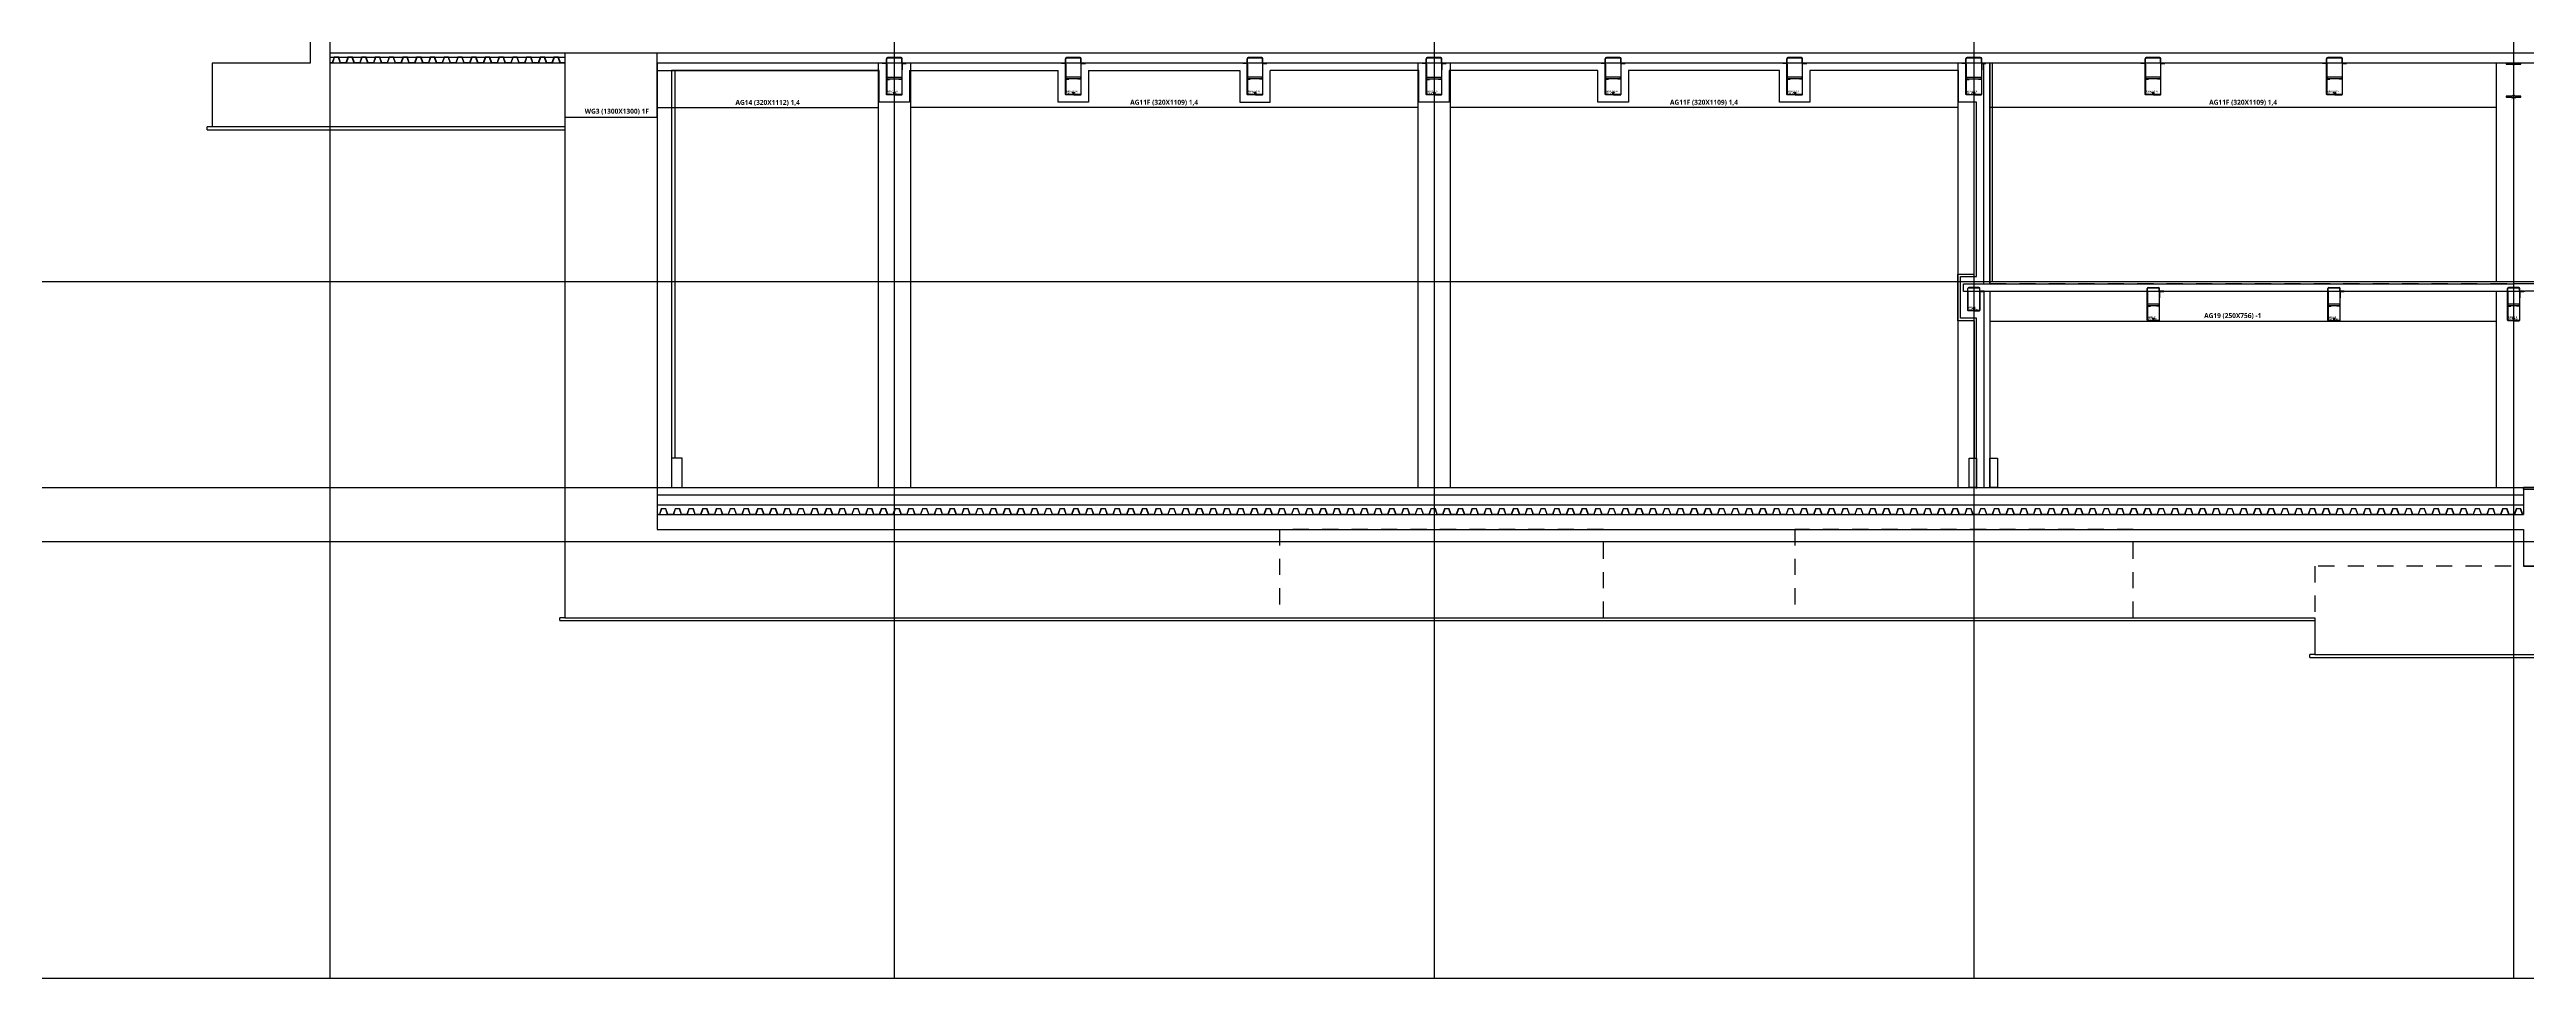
# Model space of a CAD drawing. Header units: millimetres. Extents: x -39468 to 212532, y -94717 to 83483.
# Drawn here: x 34286 to 84762, y 0 to 18925 of the extents above; entities that cross this region are included whole.
import ezdxf
from ezdxf.enums import TextEntityAlignment as Align

# ---------------------------------------------------------------- set-up
doc = ezdxf.new("R2010")
doc.units = ezdxf.units.MM
doc.header["$LTSCALE"] = 300
doc.header["$MEASUREMENT"] = 0
doc.linetypes.add('HID', pattern=[2, 1.1, -0.9])
doc.linetypes.add('주단면도-1$0$STD_CENTER', pattern=[66, 60, -2, 2, -2])
doc.layers.get('0').update_dxf_attribs({"linetype": 'CONTINUOUS'})
for name, color, linetype in [('##좌굴방지', 6, 'CONTINUOUS'), ('7FIN', 5, 'CONTINUOUS'), ('A-FIN-TYP1', 6, 'CONTINUOUS'), ('A-ST-CONC', 2, 'CONTINUOUS'), ('HID', 7, 'HID'), ('갈바륨 V-115', 141, 'CONTINUOUS'), ('저온단열', 160, 'CONTINUOUS'), ('주단면도-1$0$A-FIN-TYP1', 6, 'CONTINUOUS'), ('주단면도-1$0$A-FLOR-GW', 6, 'CONTINUOUS'), ('주단면도-1$0$A-ST-AXIS-CEN', 252, '주단면도-1$0$STD_CENTER'), ('주단면도-1$0$A-ST-CONC', 2, 'CONTINUOUS'), ('주단면도-1$0$저온단열', 160, 'CONTINUOUS'), ('충돌방지대 IN', 4, 'CONTINUOUS')]:
    doc.layers.add(name, color=color, linetype=linetype)
doc.layers.add('A-ELEV-LIN2', color=7, linetype='CONTINUOUS', lineweight=25)
doc.layers.add('A-XXXX-NPLT', color=144, linetype='CONTINUOUS', lineweight=15, plot=False)
doc.layers.add('Defpoint', color=161, linetype='CONTINUOUS', plot=False)
doc.styles.add('SH_대대리576', font='NanumGothicBold.ttf')
doc.styles.get("Standard").update_dxf_attribs({"font": 'NanumGothicBold.ttf'})
pattern_1 = [(45, (-6816.6069, -6884.5902), (-0.25, 0.25), [])]
pattern_2 = [(45, (-6816.6069, -6684.5902), (-0.25, 0.25), [])]
pattern_3 = [(45, (-26621.6069, -1604.5902), (-0.25, 0.25), [])]
pattern_4 = [(45, (-1421.6069, -6790.6264), (-0.25, 0.25), [])]

# ---------------------------------------------------------------- blocks, each defined once
blk = doc.blocks.new('G$C697D4F21')
h = blk.add_hatch()
h.set_pattern_fill('ANSI31', color=252, scale=0.1, angle=45, style=0)
h.set_pattern_definition(pattern_1)
h.paths.add_polyline_path([(84, 394), (84, 429), (90, 429), (90, 394)])
h = blk.add_hatch()
h.set_pattern_fill('ANSI31', color=252, scale=0.1, angle=45, style=0)
h.set_pattern_definition(pattern_1)
h.paths.add_polyline_path([(184, 475), (234, 475), (234, 469), (184, 469)])
h = blk.add_hatch()
h.set_pattern_fill('ANSI31', color=252, scale=0.1, angle=45, style=0)
h.set_pattern_definition(pattern_1)
h.paths.add_polyline_path([(334, 394), (334, 429), (328, 429), (328, 394)])
at = {"color": 2, "linetype": 'Continuous'}
for p, q in [((84, 394), (84, 454)), ((84, 394), (90, 394)), ((90, 394), (90, 454)), ((105, 475), (313, 475)), ((105, 469), (313, 469)), ((328, 394), (328, 454)), ((334, 394), (328, 394)), ((334, 394), (334, 454))]:
    blk.add_line(p, q, dxfattribs=at)
at = {"color": 7, "linetype": 'Continuous'}
for p, q in [((84, 375), (84, 265)), ((334, 375), (334, 265))]:
    blk.add_line(p, q, dxfattribs=at)
at = {"color": 3, "linetype": 'Continuous'}
for p, q in [((109, 475), (109, 481)), ((109, 481), (309, 481)), ((109, 475), (309, 475)), ((309, 475), (309, 481))]:
    blk.add_line(p, q, dxfattribs=at)
at = {"color": 2, "linetype": 'Continuous'}
for points in [[(191, 54), (196, 56), (208, 24, -0.520567), (191, 0), (102, 0, -0.414214), (84, 18), (84, 380, 0.413373), (70, 394), (0, 394), (0, 400), (70, 400, -0.413938), (90, 380), (90, 18, 0.414214), (102, 6), (191, 6, 0.520567), (202, 22)], [(227, 54), (222, 56), (210, 24, 0.520567), (227, 0), (316, 0, 0.414214), (334, 18), (334, 380, -0.413373), (348, 394), (418, 394), (418, 400), (348, 400, 0.413938), (328, 380), (328, 18, -0.414214), (316, 6), (227, 6, -0.520567), (216, 22)]]:
    blk.add_lwpolyline(points, format="xyb", close=True, dxfattribs=at)
for centre, radius, start, end in [((105, 454), 21, 90, 180), ((105, 454), 15, 90, 180), ((313, 454), 21, 0, 90), ((313, 454), 15, 0, 90)]:
    blk.add_arc(centre, radius, start, end, dxfattribs=at)
at = {"layer": 'Defpoint', "linetype": 'Continuous'}
for s, p in [('AG9 (-1)', (102, 73)), ('250 X 550', (102, 33))]:
    blk.add_text(s, height=30, dxfattribs=at).set_placement(p, align=Align.MIDDLE_LEFT)
blk = doc.blocks.new('G$CAF2E10B9')
h = blk.add_hatch()
h.set_pattern_fill('ANSI31', color=252, scale=0.1, angle=45, style=0)
h.set_pattern_definition(pattern_2)
h.paths.add_polyline_path([(84, 594), (84, 629), (90, 629), (90, 594)])
h = blk.add_hatch()
h.set_pattern_fill('ANSI31', color=252, scale=0.1, angle=45, style=0)
h.set_pattern_definition(pattern_2)
h.paths.add_polyline_path([(184, 675), (234, 675), (234, 669), (184, 669)])
h = blk.add_hatch()
h.set_pattern_fill('ANSI31', color=252, scale=0.1, angle=45, style=0)
h.set_pattern_definition(pattern_2)
h.paths.add_polyline_path([(334, 594), (334, 629), (328, 629), (328, 594)])
at = {"layer": '##좌굴방지'}
for points in [[(328, 302), (90, 302), (90, 296), (150, 296), (150, 302)], [(98, 302), (98, 342), (320, 342), (320, 302)], [(328, 302), (328, 296), (268, 296), (268, 302)]]:
    blk.add_lwpolyline(points, dxfattribs=at)
at = {"color": 2, "linetype": 'Continuous'}
for p, q in [((84, 594), (84, 654)), ((84, 594), (90, 594)), ((90, 594), (90, 654)), ((105, 675), (313, 675)), ((105, 669), (313, 669)), ((328, 594), (328, 654)), ((334, 594), (328, 594)), ((334, 594), (334, 654))]:
    blk.add_line(p, q, dxfattribs=at)
at = {"color": 7, "linetype": 'Continuous'}
for p, q in [((84, 575), (84, 465)), ((334, 575), (334, 465))]:
    blk.add_line(p, q, dxfattribs=at)
at = {"color": 3, "linetype": 'Continuous'}
for p, q in [((109, 675), (109, 684)), ((109, 684), (309, 684)), ((109, 675), (309, 675)), ((309, 675), (309, 684))]:
    blk.add_line(p, q, dxfattribs=at)
at = {"color": 2, "linetype": 'Continuous'}
for points in [[(191, 54), (196, 56), (208, 24, -0.520567), (191, 0), (102, 0, -0.414214), (84, 18), (84, 580, 0.413373), (70, 594), (0, 594), (0, 600), (70, 600, -0.413938), (90, 580), (90, 18, 0.414214), (102, 6), (191, 6, 0.520567), (202, 22)], [(227, 54), (222, 56), (210, 24, 0.520567), (227, 0), (316, 0, 0.414214), (334, 18), (334, 580, -0.413373), (348, 594), (418, 594), (418, 600), (348, 600, 0.413938), (328, 580), (328, 18, -0.414214), (316, 6), (227, 6, -0.520567), (216, 22)]]:
    blk.add_lwpolyline(points, format="xyb", close=True, dxfattribs=at)
for centre, radius, start, end in [((105, 654), 21, 90, 180), ((105, 654), 15, 90, 180), ((313, 654), 21, 0, 90), ((313, 654), 15, 0, 90)]:
    blk.add_arc(centre, radius, start, end, dxfattribs=at)
at = {"layer": 'Defpoint', "linetype": 'Continuous'}
for s, p in [('AG8B (-1)', (102, 73)), ('250 X 750', (102, 33))]:
    blk.add_text(s, height=30, dxfattribs=at).set_placement(p, align=Align.MIDDLE_LEFT)
blk = doc.blocks.new('G$C517825CC')
h = blk.add_hatch()
h.set_pattern_fill('ANSI31', color=252, scale=0.1, angle=45, style=0)
h.set_pattern_definition(pattern_2)
h.paths.add_polyline_path([(84, 594), (84, 629), (90, 629), (90, 594)])
h = blk.add_hatch()
h.set_pattern_fill('ANSI31', color=252, scale=0.1, angle=45, style=0)
h.set_pattern_definition(pattern_2)
h.paths.add_polyline_path([(184, 675), (234, 675), (234, 669), (184, 669)])
h = blk.add_hatch()
h.set_pattern_fill('ANSI31', color=252, scale=0.1, angle=45, style=0)
h.set_pattern_definition(pattern_2)
h.paths.add_polyline_path([(334, 594), (334, 629), (328, 629), (328, 594)])
at = {"layer": '##좌굴방지'}
for points in [[(328, 302), (90, 302), (90, 296), (150, 296), (150, 302)], [(98, 302), (98, 342), (320, 342), (320, 302)], [(328, 302), (328, 296), (268, 296), (268, 302)]]:
    blk.add_lwpolyline(points, dxfattribs=at)
at = {"color": 2, "linetype": 'Continuous'}
for p, q in [((84, 594), (84, 654)), ((84, 594), (90, 594)), ((90, 594), (90, 654)), ((105, 675), (313, 675)), ((105, 669), (313, 669)), ((328, 594), (328, 654)), ((334, 594), (328, 594)), ((334, 594), (334, 654))]:
    blk.add_line(p, q, dxfattribs=at)
at = {"color": 7, "linetype": 'Continuous'}
for p, q in [((84, 575), (84, 465)), ((334, 575), (334, 465))]:
    blk.add_line(p, q, dxfattribs=at)
at = {"color": 2, "linetype": 'Continuous'}
for points in [[(191, 54), (196, 56), (208, 24, -0.520567), (191, 0), (102, 0, -0.414214), (84, 18), (84, 580, 0.413373), (70, 594), (0, 594), (0, 600), (70, 600, -0.413938), (90, 580), (90, 18, 0.414214), (102, 6), (191, 6, 0.520567), (202, 22)], [(227, 54), (222, 56), (210, 24, 0.520567), (227, 0), (316, 0, 0.414214), (334, 18), (334, 580, -0.413373), (348, 594), (418, 594), (418, 600), (348, 600, 0.413938), (328, 580), (328, 18, -0.414214), (316, 6), (227, 6, -0.520567), (216, 22)]]:
    blk.add_lwpolyline(points, format="xyb", close=True, dxfattribs=at)
for centre, radius, start, end in [((105, 654), 21, 90, 180), ((105, 654), 15, 90, 180), ((313, 654), 21, 0, 90), ((313, 654), 15, 0, 90)]:
    blk.add_arc(centre, radius, start, end, dxfattribs=at)
at = {"layer": 'Defpoint', "linetype": 'Continuous'}
for s, p in [('AB9 (-1)', (102, 73)), ('250 X 750', (102, 33))]:
    blk.add_text(s, height=30, dxfattribs=at).set_placement(p, align=Align.MIDDLE_LEFT)
blk = doc.blocks.new('G$C33E19E6D')
h = blk.add_hatch()
h.set_pattern_fill('ANSI31', color=252, scale=0.1, angle=45, style=0)
h.set_pattern_definition(pattern_3)
h.paths.add_polyline_path([(84, 645), (84, 695), (90, 695), (90, 645)])
h = blk.add_hatch()
h.set_pattern_fill('ANSI31', color=252, scale=0.1, angle=45, style=0)
h.set_pattern_definition(pattern_3)
h.paths.add_polyline_path([(219, 760), (269, 760), (269, 754), (219, 754)])
h = blk.add_hatch()
h.set_pattern_fill('ANSI31', color=252, scale=0.1, angle=45, style=0)
h.set_pattern_definition(pattern_3)
h.paths.add_polyline_path([(404, 645), (404, 695), (398, 695), (398, 645)])
at = {"layer": '##좌굴방지'}
for points in [[(398, 322), (90, 322), (90, 316), (150, 316), (150, 322)], [(98, 322), (98, 362), (390, 362), (390, 322)], [(398, 322), (398, 316), (338, 316), (338, 322)]]:
    blk.add_lwpolyline(points, dxfattribs=at)
at = {"color": 2, "linetype": 'Continuous'}
for p, q in [((84, 645), (84, 739)), ((84, 645), (90, 645)), ((90, 645), (90, 739)), ((105, 760), (383, 760)), ((105, 754), (383, 754)), ((398, 645), (398, 739)), ((404, 645), (398, 645)), ((404, 645), (404, 739))]:
    blk.add_line(p, q, dxfattribs=at)
at = {"color": 7, "linetype": 'Continuous'}
for p, q in [((84, 625), (84, 515)), ((404, 625), (404, 515))]:
    blk.add_line(p, q, dxfattribs=at)
at = {"color": 3, "linetype": 'Continuous'}
for p, q in [((109, 760), (109, 772)), ((109, 772), (379, 772)), ((109, 760), (379, 760)), ((379, 760), (379, 772))]:
    blk.add_line(p, q, dxfattribs=at)
at = {"color": 2, "linetype": 'Continuous'}
for points in [[(226, 54), (231, 56), (243, 24, -0.520567), (226, 0), (102, 0, -0.414214), (84, 18), (84, 630, 0.413373), (70, 644), (0, 644), (0, 650), (70, 650, -0.413938), (90, 630), (90, 18, 0.414214), (102, 6), (226, 6, 0.520567), (237, 22)], [(262, 54), (257, 56), (245, 24, 0.520567), (262, 0), (386, 0, 0.414214), (404, 18), (404, 630, -0.413373), (418, 644), (488, 644), (488, 650), (418, 650, 0.413938), (398, 630), (398, 18, -0.414214), (386, 6), (262, 6, -0.520567), (251, 22)]]:
    blk.add_lwpolyline(points, format="xyb", close=True, dxfattribs=at)
for centre, radius, start, end in [((105, 739), 21, 90, 180), ((105, 739), 15, 90, 180), ((383, 739), 21, 0, 90), ((383, 739), 15, 0, 90)]:
    blk.add_arc(centre, radius, start, end, dxfattribs=at)
at = {"layer": 'Defpoint', "linetype": 'Continuous'}
for s, p in [('AG1 (1,3,4)', (102, 73)), ('320 X 850', (102, 33))]:
    blk.add_text(s, height=30, dxfattribs=at).set_placement(p, align=Align.MIDDLE_LEFT)
blk = doc.blocks.new('G$C3A0E47F2')
h = blk.add_hatch()
h.set_pattern_fill('ANSI31', color=252, scale=0.1, angle=45, style=0)
h.set_pattern_definition(pattern_4)
h.paths.add_polyline_path([(84, 645), (84, 695), (90, 695), (90, 645)])
h = blk.add_hatch()
h.set_pattern_fill('ANSI31', color=252, scale=0.1, angle=45, style=0)
h.set_pattern_definition(pattern_4)
h.paths.add_polyline_path([(219, 760), (269, 760), (269, 754), (219, 754)])
h = blk.add_hatch()
h.set_pattern_fill('ANSI31', color=252, scale=0.1, angle=45, style=0)
h.set_pattern_definition(pattern_4)
h.paths.add_polyline_path([(404, 645), (404, 695), (398, 695), (398, 645)])
at = {"layer": '##좌굴방지'}
for points in [[(398, 327), (90, 327), (90, 321), (150, 321), (150, 327)], [(98, 327), (98, 367), (390, 367), (390, 327)], [(398, 327), (398, 321), (338, 321), (338, 327)]]:
    blk.add_lwpolyline(points, dxfattribs=at)
at = {"color": 2, "linetype": 'Continuous'}
for p, q in [((84, 645), (84, 739)), ((84, 645), (90, 645)), ((90, 645), (90, 739)), ((105, 760), (383, 760)), ((105, 754), (383, 754)), ((398, 645), (398, 739)), ((404, 645), (398, 645)), ((404, 645), (404, 739))]:
    blk.add_line(p, q, dxfattribs=at)
at = {"color": 7, "linetype": 'Continuous'}
blk.add_line((84, 625), (84, 515), dxfattribs=at)
at = {"color": 3, "linetype": 'Continuous'}
for p, q in [((109, 760), (109, 772)), ((109, 772), (379, 772)), ((109, 760), (379, 760)), ((379, 760), (379, 772))]:
    blk.add_line(p, q, dxfattribs=at)
at = {"color": 2, "linetype": 'Continuous'}
for points in [[(226, 54), (231, 56), (243, 24, -0.520567), (226, 0), (102, 0, -0.414214), (84, 18), (84, 630, 0.413373), (70, 644), (0, 644), (0, 650), (70, 650, -0.413938), (90, 630), (90, 18, 0.414214), (102, 6), (226, 6, 0.520567), (237, 22)], [(262, 54), (257, 56), (245, 24, 0.520567), (262, 0), (386, 0, 0.414214), (404, 18), (404, 630, -0.413373), (418, 644), (488, 644), (488, 650), (418, 650, 0.413938), (398, 630), (398, 18, -0.414214), (386, 6), (262, 6, -0.520567), (251, 22)]]:
    blk.add_lwpolyline(points, format="xyb", close=True, dxfattribs=at)
for centre, radius, start, end in [((105, 739), 21, 90, 180), ((105, 739), 15, 90, 180), ((383, 739), 21, 0, 90), ((383, 739), 15, 0, 90)]:
    blk.add_arc(centre, radius, start, end, dxfattribs=at)
at = {"layer": 'Defpoint', "linetype": 'Continuous'}
for s, p in [('AB1A (1,3,4)', (102, 73)), ('320 X 850', (102, 33))]:
    blk.add_text(s, height=30, dxfattribs=at).set_placement(p, align=Align.MIDDLE_LEFT)

msp = doc.modelspace()

# ---------------------------------------------------------------- linework, layer by layer
for p, q in [((62171, 18650, 103000), (62171, 10000, 103000)), ((62829, 18650, 103000), (62829, 10000, 103000)), ((73171, 18650, 103000), (73171, 10000, 103000)), ((73829, 18650, 103000), (73829, 14150, 103000)), ((84146, 18650, 103000), (84146, 14200, 103000)), ((84146, 14000, 103000), (84146, 10000, 103000)), ((91820, 10000), (84700, 10000)), ((84700, 10000), (84700, 9970))]:
    msp.add_line(p, q)
at = {"color": 2, "linetype": 'Continuous'}
msp.add_lwpolyline([(84350, 18650), (84350, 18630), (84466, 18630, -0.414214), (84494, 18602), (84494, 18006, -0.414214), (84466, 17978), (84350, 17978), (84350, 17958), (84650, 17958), (84650, 17978), (84535, 17978, -0.414214), (84507, 18006), (84507, 18602, -0.414214), (84535, 18630), (84650, 18630), (84650, 18650)], format="xyb", close=True, dxfattribs=at)
at = {"layer": '7FIN'}
for points in [[(44788, 18655), (44698, 18655), (44658, 18770), (44565, 18770), (44525, 18655), (44418, 18655), (44378, 18770), (44285, 18770), (44246, 18655), (44138, 18655), (44098, 18770), (44005, 18770), (43966, 18655), (43858, 18655), (43818, 18770), (43725, 18770), (43685, 18655), (43578, 18655), (43538, 18770), (43445, 18770), (43405, 18655), (43298, 18655), (43258, 18770), (43165, 18770), (43126, 18655), (43018, 18655), (42978, 18770), (42885, 18770), (42846, 18655), (42738, 18655), (42698, 18770), (42605, 18770), (42565, 18655), (42458, 18655), (42418, 18770), (42325, 18770), (42285, 18655), (42178, 18655), (42138, 18770), (42045, 18770), (42006, 18655), (41898, 18655), (41858, 18770), (41765, 18770), (41726, 18655), (41618, 18655), (41578, 18770), (41485, 18770), (41445, 18655), (41338, 18655), (41298, 18770), (41205, 18770), (41165, 18655), (41058, 18655), (41018, 18770), (40925, 18770), (40885, 18655), (40778, 18655), (40738, 18770), (40645, 18770), (40606, 18655), (40498, 18655), (40458, 18770), (40365, 18770), (40325, 18655), (40218, 18655), (40178, 18770), (40085, 18770), (40045, 18655), (40000, 18655)], [(44788, 18650), (44694, 18650), (44654, 18765), (44569, 18765), (44529, 18650), (44414, 18650), (44374, 18765), (44289, 18765), (44249, 18650), (44134, 18650), (44094, 18765), (44009, 18765), (43969, 18650), (43854, 18650), (43814, 18765), (43729, 18765), (43689, 18650), (43574, 18650), (43534, 18765), (43449, 18765), (43409, 18650), (43294, 18650), (43254, 18765), (43169, 18765), (43129, 18650), (43014, 18650), (42974, 18765), (42889, 18765), (42849, 18650), (42734, 18650), (42694, 18765), (42609, 18765), (42569, 18650), (42454, 18650), (42414, 18765), (42329, 18765), (42289, 18650), (42174, 18650), (42134, 18765), (42049, 18765), (42009, 18650), (41894, 18650), (41854, 18765), (41769, 18765), (41729, 18650), (41614, 18650), (41574, 18765), (41489, 18765), (41449, 18650), (41334, 18650), (41294, 18765), (41209, 18765), (41169, 18650), (41054, 18650), (41014, 18765), (40929, 18765), (40889, 18650), (40774, 18650), (40734, 18765), (40649, 18765), (40609, 18650), (40494, 18650), (40454, 18765), (40369, 18765), (40329, 18650), (40214, 18650), (40174, 18765), (40089, 18765), (40049, 18650), (40000, 18650)], [(84700, 9455), (84686, 9455), (84647, 9570), (84554, 9570), (84514, 9455), (84406, 9455), (84367, 9570), (84274, 9570), (84234, 9455), (84126, 9455), (84087, 9570), (83994, 9570), (83954, 9455), (83846, 9455), (83807, 9570), (83714, 9570), (83674, 9455), (83566, 9455), (83527, 9570), (83434, 9570), (83394, 9455), (83286, 9455), (83247, 9570), (83154, 9570), (83114, 9455), (83006, 9455), (82967, 9570), (82874, 9570), (82834, 9455), (82726, 9455), (82687, 9570), (82594, 9570), (82554, 9455), (82446, 9455), (82407, 9570), (82314, 9570), (82274, 9455), (82166, 9455), (82127, 9570), (82034, 9570), (81994, 9455), (81886, 9455), (81847, 9570), (81754, 9570), (81714, 9455), (81606, 9455), (81567, 9570), (81474, 9570), (81434, 9455), (81326, 9455), (81287, 9570), (81194, 9570), (81154, 9455), (81046, 9455), (81007, 9570), (80914, 9570), (80874, 9455), (80766, 9455), (80727, 9570), (80634, 9570), (80594, 9455), (80486, 9455), (80447, 9570), (80354, 9570), (80314, 9455), (80206, 9455), (80167, 9570), (80074, 9570), (80034, 9455), (79926, 9455), (79887, 9570), (79794, 9570), (79754, 9455), (79646, 9455), (79607, 9570), (79514, 9570), (79474, 9455), (79366, 9455), (79327, 9570), (79234, 9570), (79194, 9455), (79086, 9455), (79047, 9570), (78954, 9570), (78914, 9455), (78806, 9455), (78767, 9570), (78674, 9570), (78634, 9455), (78526, 9455), (78487, 9570), (78394, 9570), (78354, 9455), (78246, 9455), (78207, 9570), (78114, 9570), (78074, 9455), (77966, 9455), (77927, 9570), (77833, 9570), (77794, 9455), (77686, 9455), (77647, 9570), (77553, 9570), (77514, 9455), (77406, 9455), (77367, 9570), (77273, 9570), (77234, 9455), (77126, 9455), (77087, 9570), (76993, 9570), (76954, 9455), (76846, 9455), (76807, 9570), (76713, 9570), (76674, 9455), (76566, 9455), (76527, 9570), (76433, 9570), (76394, 9455), (76286, 9455), (76247, 9570), (76153, 9570), (76114, 9455), (76006, 9455), (75967, 9570), (75873, 9570), (75834, 9455), (75726, 9455), (75687, 9570), (75593, 9570), (75554, 9455), (75446, 9455), (75407, 9570), (75313, 9570), (75274, 9455), (75166, 9455), (75127, 9570), (75033, 9570), (74994, 9455), (74886, 9455), (74847, 9570), (74753, 9570), (74714, 9455), (74606, 9455), (74567, 9570), (74473, 9570), (74434, 9455), (74326, 9455), (74287, 9570), (74193, 9570), (74154, 9455), (74046, 9455), (74007, 9570), (73913, 9570), (73874, 9455), (73766, 9455), (73727, 9570), (73633, 9570), (73594, 9455), (73486, 9455), (73447, 9570), (73353, 9570), (73314, 9455), (73206, 9455), (73167, 9570), (73073, 9570), (73034, 9455), (72926, 9455), (72887, 9570), (72793, 9570), (72754, 9455), (72646, 9455), (72607, 9570), (72513, 9570), (72474, 9455), (72366, 9455), (72327, 9570), (72233, 9570), (72194, 9455), (72086, 9455), (72047, 9570), (71953, 9570), (71914, 9455), (71806, 9455), (71767, 9570), (71673, 9570), (71634, 9455), (71526, 9455), (71487, 9570), (71393, 9570), (71354, 9455), (71246, 9455), (71207, 9570), (71113, 9570), (71074, 9455), (70966, 9455), (70927, 9570), (70833, 9570), (70794, 9455), (70686, 9455), (70647, 9570), (70553, 9570), (70514, 9455), (70406, 9455), (70367, 9570), (70273, 9570), (70234, 9455), (70126, 9455), (70087, 9570), (69993, 9570), (69954, 9455), (69846, 9455), (69807, 9570), (69713, 9570), (69674, 9455), (69566, 9455), (69527, 9570), (69433, 9570), (69394, 9455), (69286, 9455), (69247, 9570), (69153, 9570), (69114, 9455), (69006, 9455), (68967, 9570), (68873, 9570), (68834, 9455), (68726, 9455), (68687, 9570), (68593, 9570), (68554, 9455), (68446, 9455), (68407, 9570), (68313, 9570), (68274, 9455), (68166, 9455), (68127, 9570), (68033, 9570), (67994, 9455), (67886, 9455), (67847, 9570), (67753, 9570), (67714, 9455), (67606, 9455), (67567, 9570), (67473, 9570), (67434, 9455), (67326, 9455), (67287, 9570), (67193, 9570), (67154, 9455), (67046, 9455), (67007, 9570), (66913, 9570), (66874, 9455), (66766, 9455), (66727, 9570), (66633, 9570), (66594, 9455), (66486, 9455), (66447, 9570), (66353, 9570), (66314, 9455), (66206, 9455), (66167, 9570), (66073, 9570), (66034, 9455), (65926, 9455), (65887, 9570), (65793, 9570), (65754, 9455), (65646, 9455), (65607, 9570), (65513, 9570), (65474, 9455), (65366, 9455), (65327, 9570), (65233, 9570), (65194, 9455), (65086, 9455), (65047, 9570), (64953, 9570), (64914, 9455), (64806, 9455), (64767, 9570), (64673, 9570), (64634, 9455), (64526, 9455), (64487, 9570), (64393, 9570), (64354, 9455), (64246, 9455), (64207, 9570), (64113, 9570), (64074, 9455), (63966, 9455), (63927, 9570), (63833, 9570), (63794, 9455), (63686, 9455), (63647, 9570), (63553, 9570), (63514, 9455), (63406, 9455), (63367, 9570), (63273, 9570), (63234, 9455), (63126, 9455), (63087, 9570), (62993, 9570), (62954, 9455), (62846, 9455), (62807, 9570), (62713, 9570), (62674, 9455), (62566, 9455), (62527, 9570), (62433, 9570), (62394, 9455), (62286, 9455), (62247, 9570), (62153, 9570), (62114, 9455), (62006, 9455), (61967, 9570), (61873, 9570), (61834, 9455), (61726, 9455), (61687, 9570), (61593, 9570), (61554, 9455), (61446, 9455), (61407, 9570), (61313, 9570), (61274, 9455), (61166, 9455), (61127, 9570), (61033, 9570), (60994, 9455), (60886, 9455), (60847, 9570), (60753, 9570), (60714, 9455), (60606, 9455), (60567, 9570), (60473, 9570), (60434, 9455), (60326, 9455), (60287, 9570), (60193, 9570), (60154, 9455), (60046, 9455), (60007, 9570), (59913, 9570), (59874, 9455), (59766, 9455), (59727, 9570), (59633, 9570), (59594, 9455), (59486, 9455), (59447, 9570), (59353, 9570), (59314, 9455), (59206, 9455), (59167, 9570), (59073, 9570), (59034, 9455), (58926, 9455), (58887, 9570), (58793, 9570), (58754, 9455), (58646, 9455), (58607, 9570), (58513, 9570), (58474, 9455), (58366, 9455), (58327, 9570), (58233, 9570), (58194, 9455), (58086, 9455), (58047, 9570), (57953, 9570), (57914, 9455), (57806, 9455), (57767, 9570), (57673, 9570), (57634, 9455), (57526, 9455), (57487, 9570), (57393, 9570), (57354, 9455), (57246, 9455), (57207, 9570), (57113, 9570), (57074, 9455), (56966, 9455), (56927, 9570), (56833, 9570), (56794, 9455), (56686, 9455), (56647, 9570), (56553, 9570), (56514, 9455), (56406, 9455), (56367, 9570), (56273, 9570), (56234, 9455), (56126, 9455), (56087, 9570), (55993, 9570), (55954, 9455), (55846, 9455), (55807, 9570), (55713, 9570), (55674, 9455), (55566, 9455), (55527, 9570), (55433, 9570), (55394, 9455), (55286, 9455), (55247, 9570), (55153, 9570), (55114, 9455), (55006, 9455), (54967, 9570), (54873, 9570), (54834, 9455), (54726, 9455), (54687, 9570), (54593, 9570), (54554, 9455), (54446, 9455), (54407, 9570), (54313, 9570), (54274, 9455), (54166, 9455), (54127, 9570), (54033, 9570), (53994, 9455), (53886, 9455), (53847, 9570), (53753, 9570), (53714, 9455), (53606, 9455), (53567, 9570), (53473, 9570), (53434, 9455), (53326, 9455), (53287, 9570), (53193, 9570), (53154, 9455), (53046, 9455), (53007, 9570), (52913, 9570), (52874, 9455), (52766, 9455), (52727, 9570), (52633, 9570), (52594, 9455), (52486, 9455), (52447, 9570), (52353, 9570), (52314, 9455), (52206, 9455), (52167, 9570), (52073, 9570), (52034, 9455), (51926, 9455), (51887, 9570), (51793, 9570), (51754, 9455), (51646, 9455), (51607, 9570), (51513, 9570), (51474, 9455), (51366, 9455), (51327, 9570), (51233, 9570), (51194, 9455), (51086, 9455), (51047, 9570), (50953, 9570), (50914, 9455), (50806, 9455), (50767, 9570), (50673, 9570), (50634, 9455), (50526, 9455), (50487, 9570), (50393, 9570), (50354, 9455), (50246, 9455), (50207, 9570), (50113, 9570), (50074, 9455), (49966, 9455), (49927, 9570), (49833, 9570), (49794, 9455), (49686, 9455), (49647, 9570), (49553, 9570), (49514, 9455), (49406, 9455), (49367, 9570), (49273, 9570), (49234, 9455), (49126, 9455), (49087, 9570), (48993, 9570), (48954, 9455), (48846, 9455), (48807, 9570), (48713, 9570), (48674, 9455), (48566, 9455), (48527, 9570), (48433, 9570), (48394, 9455), (48286, 9455), (48247, 9570), (48153, 9570), (48114, 9455), (48006, 9455), (47967, 9570), (47873, 9570), (47834, 9455), (47726, 9455), (47687, 9570), (47593, 9570), (47554, 9455), (47446, 9455), (47407, 9570), (47313, 9570), (47274, 9455), (47166, 9455), (47127, 9570), (47033, 9570), (46994, 9455), (46886, 9455), (46847, 9570), (46753, 9570), (46714, 9455), (46669, 9455)], [(84700, 9450), (84683, 9450), (84643, 9565), (84557, 9565), (84518, 9450), (84403, 9450), (84363, 9565), (84277, 9565), (84238, 9450), (84122, 9450), (84083, 9565), (83997, 9565), (83958, 9450), (83842, 9450), (83803, 9565), (83717, 9565), (83678, 9450), (83562, 9450), (83523, 9565), (83437, 9565), (83398, 9450), (83283, 9450), (83243, 9565), (83157, 9565), (83118, 9450), (83003, 9450), (82963, 9565), (82877, 9565), (82838, 9450), (82722, 9450), (82683, 9565), (82597, 9565), (82558, 9450), (82442, 9450), (82403, 9565), (82317, 9565), (82278, 9450), (82163, 9450), (82123, 9565), (82037, 9565), (81998, 9450), (81883, 9450), (81843, 9565), (81757, 9565), (81718, 9450), (81602, 9450), (81563, 9565), (81477, 9565), (81438, 9450), (81322, 9450), (81283, 9565), (81197, 9565), (81158, 9450), (81043, 9450), (81003, 9565), (80917, 9565), (80878, 9450), (80763, 9450), (80723, 9565), (80637, 9565), (80598, 9450), (80482, 9450), (80443, 9565), (80357, 9565), (80318, 9450), (80202, 9450), (80163, 9565), (80077, 9565), (80038, 9450), (79923, 9450), (79883, 9565), (79797, 9565), (79758, 9450), (79643, 9450), (79603, 9565), (79517, 9565), (79478, 9450), (79362, 9450), (79323, 9565), (79237, 9565), (79198, 9450), (79082, 9450), (79043, 9565), (78957, 9565), (78918, 9450), (78803, 9450), (78763, 9565), (78677, 9565), (78638, 9450), (78523, 9450), (78483, 9565), (78397, 9565), (78358, 9450), (78242, 9450), (78203, 9565), (78117, 9565), (78078, 9450), (77962, 9450), (77923, 9565), (77837, 9565), (77798, 9450), (77683, 9450), (77643, 9565), (77557, 9565), (77518, 9450), (77403, 9450), (77363, 9565), (77277, 9565), (77238, 9450), (77122, 9450), (77083, 9565), (76997, 9565), (76958, 9450), (76842, 9450), (76803, 9565), (76717, 9565), (76678, 9450), (76563, 9450), (76523, 9565), (76437, 9565), (76398, 9450), (76283, 9450), (76243, 9565), (76157, 9565), (76118, 9450), (76002, 9450), (75963, 9565), (75877, 9565), (75838, 9450), (75722, 9450), (75683, 9565), (75597, 9565), (75558, 9450), (75443, 9450), (75403, 9565), (75317, 9565), (75278, 9450), (75163, 9450), (75123, 9565), (75037, 9565), (74998, 9450), (74882, 9450), (74843, 9565), (74757, 9565), (74718, 9450), (74602, 9450), (74563, 9565), (74477, 9565), (74438, 9450), (74323, 9450), (74283, 9565), (74197, 9565), (74158, 9450), (74043, 9450), (74003, 9565), (73917, 9565), (73878, 9450), (73762, 9450), (73723, 9565), (73637, 9565), (73598, 9450), (73482, 9450), (73443, 9565), (73357, 9565), (73318, 9450), (73203, 9450), (73163, 9565), (73077, 9565), (73038, 9450), (72923, 9450), (72883, 9565), (72797, 9565), (72758, 9450), (72642, 9450), (72603, 9565), (72517, 9565), (72478, 9450), (72362, 9450), (72323, 9565), (72237, 9565), (72198, 9450), (72083, 9450), (72043, 9565), (71957, 9565), (71918, 9450), (71803, 9450), (71763, 9565), (71677, 9565), (71638, 9450), (71522, 9450), (71483, 9565), (71397, 9565), (71358, 9450), (71242, 9450), (71203, 9565), (71117, 9565), (71078, 9450), (70963, 9450), (70923, 9565), (70837, 9565), (70798, 9450), (70683, 9450), (70643, 9565), (70557, 9565), (70518, 9450), (70402, 9450), (70363, 9565), (70277, 9565), (70238, 9450), (70122, 9450), (70083, 9565), (69997, 9565), (69958, 9450), (69843, 9450), (69803, 9565), (69717, 9565), (69678, 9450), (69563, 9450), (69523, 9565), (69437, 9565), (69398, 9450), (69282, 9450), (69243, 9565), (69157, 9565), (69118, 9450), (69002, 9450), (68963, 9565), (68877, 9565), (68838, 9450), (68723, 9450), (68683, 9565), (68597, 9565), (68558, 9450), (68443, 9450), (68403, 9565), (68317, 9565), (68278, 9450), (68162, 9450), (68123, 9565), (68037, 9565), (67998, 9450), (67882, 9450), (67843, 9565), (67757, 9565), (67718, 9450), (67603, 9450), (67563, 9565), (67477, 9565), (67438, 9450), (67323, 9450), (67283, 9565), (67197, 9565), (67158, 9450), (67042, 9450), (67003, 9565), (66917, 9565), (66878, 9450), (66762, 9450), (66723, 9565), (66637, 9565), (66598, 9450), (66483, 9450), (66443, 9565), (66357, 9565), (66318, 9450), (66203, 9450), (66163, 9565), (66077, 9565), (66038, 9450), (65922, 9450), (65883, 9565), (65797, 9565), (65758, 9450), (65642, 9450), (65603, 9565), (65517, 9565), (65478, 9450), (65362, 9450), (65323, 9565), (65237, 9565), (65198, 9450), (65082, 9450), (65043, 9565), (64957, 9565), (64918, 9450), (64802, 9450), (64763, 9565), (64677, 9565), (64638, 9450), (64522, 9450), (64483, 9565), (64397, 9565), (64358, 9450), (64242, 9450), (64203, 9565), (64117, 9565), (64078, 9450), (63962, 9450), (63923, 9565), (63837, 9565), (63798, 9450), (63682, 9450), (63643, 9565), (63557, 9565), (63518, 9450), (63402, 9450), (63363, 9565), (63277, 9565), (63238, 9450), (63122, 9450), (63083, 9565), (62997, 9565), (62958, 9450), (62842, 9450), (62803, 9565), (62717, 9565), (62678, 9450), (62562, 9450), (62523, 9565), (62437, 9565), (62398, 9450), (62282, 9450), (62243, 9565), (62157, 9565), (62118, 9450), (62002, 9450), (61963, 9565), (61877, 9565), (61838, 9450), (61722, 9450), (61683, 9565), (61597, 9565), (61558, 9450), (61442, 9450), (61403, 9565), (61317, 9565), (61278, 9450), (61162, 9450), (61123, 9565), (61037, 9565), (60998, 9450), (60882, 9450), (60843, 9565), (60757, 9565), (60718, 9450), (60602, 9450), (60563, 9565), (60477, 9565), (60438, 9450), (60322, 9450), (60283, 9565), (60197, 9565), (60158, 9450), (60042, 9450), (60003, 9565), (59917, 9565), (59878, 9450), (59762, 9450), (59723, 9565), (59637, 9565), (59598, 9450), (59482, 9450), (59443, 9565), (59357, 9565), (59318, 9450), (59202, 9450), (59163, 9565), (59077, 9565), (59038, 9450), (58922, 9450), (58883, 9565), (58797, 9565), (58758, 9450), (58642, 9450), (58603, 9565), (58517, 9565), (58478, 9450), (58362, 9450), (58323, 9565), (58237, 9565), (58198, 9450), (58082, 9450), (58043, 9565), (57957, 9565), (57918, 9450), (57802, 9450), (57763, 9565), (57677, 9565), (57638, 9450), (57522, 9450), (57483, 9565), (57397, 9565), (57358, 9450), (57242, 9450), (57203, 9565), (57117, 9565), (57078, 9450), (56962, 9450), (56923, 9565), (56837, 9565), (56798, 9450), (56682, 9450), (56643, 9565), (56557, 9565), (56518, 9450), (56402, 9450), (56363, 9565), (56277, 9565), (56238, 9450), (56122, 9450), (56083, 9565), (55997, 9565), (55958, 9450), (55842, 9450), (55803, 9565), (55717, 9565), (55678, 9450), (55562, 9450), (55523, 9565), (55437, 9565), (55398, 9450), (55282, 9450), (55243, 9565), (55157, 9565), (55118, 9450), (55002, 9450), (54963, 9565), (54877, 9565), (54838, 9450), (54722, 9450), (54683, 9565), (54597, 9565), (54558, 9450), (54442, 9450), (54403, 9565), (54317, 9565), (54278, 9450), (54162, 9450), (54123, 9565), (54037, 9565), (53998, 9450), (53882, 9450), (53843, 9565), (53757, 9565), (53718, 9450), (53602, 9450), (53563, 9565), (53477, 9565), (53438, 9450), (53322, 9450), (53283, 9565), (53197, 9565), (53158, 9450), (53042, 9450), (53003, 9565), (52917, 9565), (52878, 9450), (52762, 9450), (52723, 9565), (52637, 9565), (52598, 9450), (52482, 9450), (52443, 9565), (52357, 9565), (52318, 9450), (52202, 9450), (52163, 9565), (52077, 9565), (52038, 9450), (51922, 9450), (51883, 9565), (51797, 9565), (51758, 9450), (51642, 9450), (51603, 9565), (51517, 9565), (51478, 9450), (51362, 9450), (51323, 9565), (51237, 9565), (51198, 9450), (51082, 9450), (51043, 9565), (50957, 9565), (50918, 9450), (50802, 9450), (50763, 9565), (50677, 9565), (50638, 9450), (50522, 9450), (50483, 9565), (50397, 9565), (50358, 9450), (50242, 9450), (50203, 9565), (50117, 9565), (50078, 9450), (49962, 9450), (49923, 9565), (49837, 9565), (49798, 9450), (49682, 9450), (49643, 9565), (49557, 9565), (49518, 9450), (49402, 9450), (49363, 9565), (49277, 9565), (49238, 9450), (49122, 9450), (49083, 9565), (48997, 9565), (48958, 9450), (48842, 9450), (48803, 9565), (48717, 9565), (48678, 9450), (48562, 9450), (48523, 9565), (48437, 9565), (48398, 9450), (48282, 9450), (48243, 9565), (48157, 9565), (48118, 9450), (48002, 9450), (47963, 9565), (47877, 9565), (47838, 9450), (47722, 9450), (47683, 9565), (47597, 9565), (47558, 9450), (47442, 9450), (47403, 9565), (47317, 9565), (47278, 9450), (47162, 9450), (47123, 9565), (47037, 9565), (46998, 9450), (46882, 9450), (46843, 9565), (46757, 9565), (46718, 9450), (46669, 9450)]]:
    msp.add_lwpolyline(points, dxfattribs=at)
at = {"layer": 'A-ELEV-LIN2'}
for p, q in [((51171, 18650, 103000), (51171, 10000, 103000)), ((51829, 18650, 103000), (51829, 10000, 103000)), ((51171, 17738), (46669, 17738)), ((62171, 17741), (51829, 17741)), ((73171, 17741), (62829, 17741)), ((84146, 17741), (73829, 17741)), ((73829, 13394), (84146, 13394))]:
    msp.add_line(p, q, dxfattribs=at)
at = {"layer": 'A-FIN-TYP1'}
for p, q in [((37600, 17350), (37500, 17350)), ((37500, 17290), (37500, 17350)), ((37500, 17290), (44788, 17290, -103000)), ((44788, 7350, -103000), (44688, 7350, -103000)), ((44688, 7290, -103000), (44688, 7350, -103000)), ((44688, 7290, -103000), (80450, 7290)), ((80450, 6600), (80350, 6600)), ((80350, 6540), (80350, 6600)), ((80350, 6540), (100200, 6540))]:
    msp.add_line(p, q, dxfattribs=at)
at = {"layer": 'A-ST-CONC'}
for p, q in [((40000, 25600), (40000, 18650)), ((37600, 18650), (37600, 17350)), ((44788, 18650, -103000), (44788, 7350, -103000)), ((46669, 18650, -103000), (46669, 9150, -103000))]:
    msp.add_line(p, q, dxfattribs=at)
at = {"layer": 'Defpoint'}
msp.add_lwpolyline([(0, 55500), (153521, 55500), (153521, 0), (0, 0)], close=True, dxfattribs=at)
at = {"layer": 'HID', "color": 8}
msp.add_line((73829, 14160), (84965, 14160), dxfattribs=at)
at = {"layer": 'HID'}
for points in [[(65950, 7350), (65950, 9150), (59350, 9150), (59350, 7350), (65950, 7350)], [(76750, 7350), (76750, 9150), (69850, 9150), (69850, 7350), (76750, 7350)], [(88050, 6600), (88050, 8400), (80450, 8400), (80450, 6600), (88050, 6600)]]:
    msp.add_lwpolyline(points, dxfattribs=at)
at = {"layer": '갈바륨 V-115'}
for p, q in [((47030, 18500, -103000), (47030, 10600, -103000)), ((73504, 14350), (73504, 17850)), ((73175, 13400), (73175, 14350)), ((73175, 14350), (73504, 14350)), ((73504, 13400), (73175, 13400)), ((73504, 13400), (73504, 10600))]:
    msp.add_line(p, q, dxfattribs=at)
at = {"layer": '저온단열'}
msp.add_line((46958, 18500, -103000), (46958, 10000, -103000), dxfattribs=at)
at = {"layer": '주단면도-1$0$A-FIN-TYP1'}
for p, q in [((73829, 14200), (84975, 14200)), ((46669, 10000), (84700, 10000)), ((84700, 9970), (84700, 10000))]:
    msp.add_line(p, q, dxfattribs=at)
at = {"layer": '주단면도-1$0$A-FLOR-GW'}
for p, q in [((73704, 14150), (73704, 18650)), ((73829, 14150), (73829, 18650)), ((73704, 14000), (73704, 10000)), ((73829, 14000), (73829, 10000))]:
    msp.add_line(p, q, dxfattribs=at)
at = {"layer": '주단면도-1$0$A-ST-AXIS-CEN', "linetype": 'Continuous'}
for p, q in [((40000, 55500), (40000, 0)), ((51500, 55500), (51500, 0)), ((62500, 55500), (62500, 0)), ((73500, 55500), (73500, 0)), ((84500, 55500), (84500, 0)), ((84500, 55500), (84500, 0)), ((0, 14200), (153521, 14200)), ((0, 10000), (153521, 10000)), ((0, 8900), (153521, 8900))]:
    msp.add_line(p, q, dxfattribs=at)
at = {"layer": '주단면도-1$0$A-ST-CONC'}
for p, q in [((39600, 25600), (39600, 18650)), ((97200, 18850), (40000, 18850)), ((39600, 18650), (37600, 18650)), ((44788, 18650), (40000, 18650)), ((97400, 18650), (46669, 18650)), ((44788, 17350, -103000), (37600, 17350)), ((73291, 14150), (84500, 14150)), ((73291, 14000), (73291, 14150)), ((97400, 14150), (84500, 14150)), ((73291, 14000), (84730, 14000)), ((97400, 14000), (84730, 14000)), ((84700, 9970), (91820, 9970)), ((84700, 9970), (84700, 9450)), ((46669, 9450), (84700, 9450)), ((46669, 9150), (84700, 9150)), ((84700, 9150), (84700, 8400)), ((84700, 8400), (117500, 8400)), ((44788, 7350, -103000), (80450, 7350)), ((80450, 7350), (80450, 6600)), ((80450, 6600), (100100, 6600))]:
    msp.add_line(p, q, dxfattribs=at)
msp.add_lwpolyline([(44788, 17550), (46669, 17550), (46669, 18850), (44788, 18850)], close=True, dxfattribs=at)
at = {"layer": '주단면도-1$0$저온단열'}
for p, q in [((40000, 18770), (44788, 18770)), ((51190, 18500), (46958, 18500)), ((73879, 14200), (73879, 18650)), ((46669, 9850), (84700, 9850)), ((46669, 9650), (84700, 9650))]:
    msp.add_line(p, q, dxfattribs=at)
for points in [[(46669, 18500), (51190, 18500)], [(51810, 18500), (51810, 17850), (51190, 17850), (51190, 18500)], [(51810, 18500), (54840, 18500)], [(55460, 18500), (55460, 17850), (54840, 17850), (54840, 18500)], [(55460, 18500), (58540, 18500), (58540, 17850), (59160, 17850), (59160, 18500)], [(62190, 18500), (59160, 18500)], [(62810, 18500), (62810, 17850), (62190, 17850), (62190, 18500)], [(65840, 18500), (62810, 18500)], [(66460, 18500), (66460, 17850), (65840, 17850), (65840, 18500)], [(70160, 18500), (70160, 17850), (69540, 17850), (69540, 18500), (66460, 18500)], [(73554, 9982), (73554, 13450), (73225, 13450), (73225, 14300), (73554, 14300), (73554, 17850), (73190, 17850), (73190, 18500), (70160, 18500)]]:
    msp.add_lwpolyline(points, dxfattribs=at)
at = {"layer": '충돌방지대 IN', "elevation": -103000}
msp.add_lwpolyline([(47175, 10600), (46958, 10600), (46958, 10000), (47175, 10000)], close=True, dxfattribs=at)
at = {"layer": '충돌방지대 IN'}
for points in [[(73554, 10000), (73404, 10000), (73404, 10600), (73554, 10600)], [(73979, 10000), (73829, 10000), (73829, 10600), (73979, 10600)]]:
    msp.add_lwpolyline(points, close=True, dxfattribs=at)

# ---------------------------------------------------------------- block references
for name, p in [('G$C33E19E6D', (51256, 18000)), ('G$C3A0E47F2', (54906, 18000)), ('G$C3A0E47F2', (58606, 18000)), ('G$C33E19E6D', (62256, 18000)), ('G$C3A0E47F2', (69606, 18000)), ('G$C33E19E6D', (73256, 18000)), ('G$C3A0E47F2', (76906, 18000)), ('G$C3A0E47F2', (80606, 18000)), ('G$C697D4F21', (73291, 13600)), ('G$C517825CC', (76951, 13400)), ('G$C517825CC', (80631, 13400)), ('G$CAF2E10B9', (84291, 13400))]:
    msp.add_blockref(name, p)
at = {"layer": '주단면도-1$0$저온단열'}
msp.add_blockref('G$C3A0E47F2', (65906, 18000), dxfattribs=at)

# ---------------------------------------------------------------- texts
at = {"layer": 'A-XXXX-NPLT', "style": 'SH_대대리576'}
for s, p in [('WG3 (1300X1300) 1F', (45846, 17659)), ('AG14 (320X1112) 1,4', (48920, 17838)), ('AG11F (320X1109) 1,4', (57000, 17841)), ('AG11F (320X1109) 1,4', (68000, 17841)), ('AG11F (320X1109) 1,4', (78988, 17841)), ('AG19 (250X756) -1', (78775, 13494))]:
    msp.add_text(s, height=100, dxfattribs=at).set_placement(p, align=Align.MIDDLE)
at = {"layer": 'Defpoint', "linetype": 'Continuous'}
msp.add_text('SG24', height=30, dxfattribs=at).set_placement((84500, 17929), align=Align.MIDDLE)

doc.saveas('drawing.dxf')
